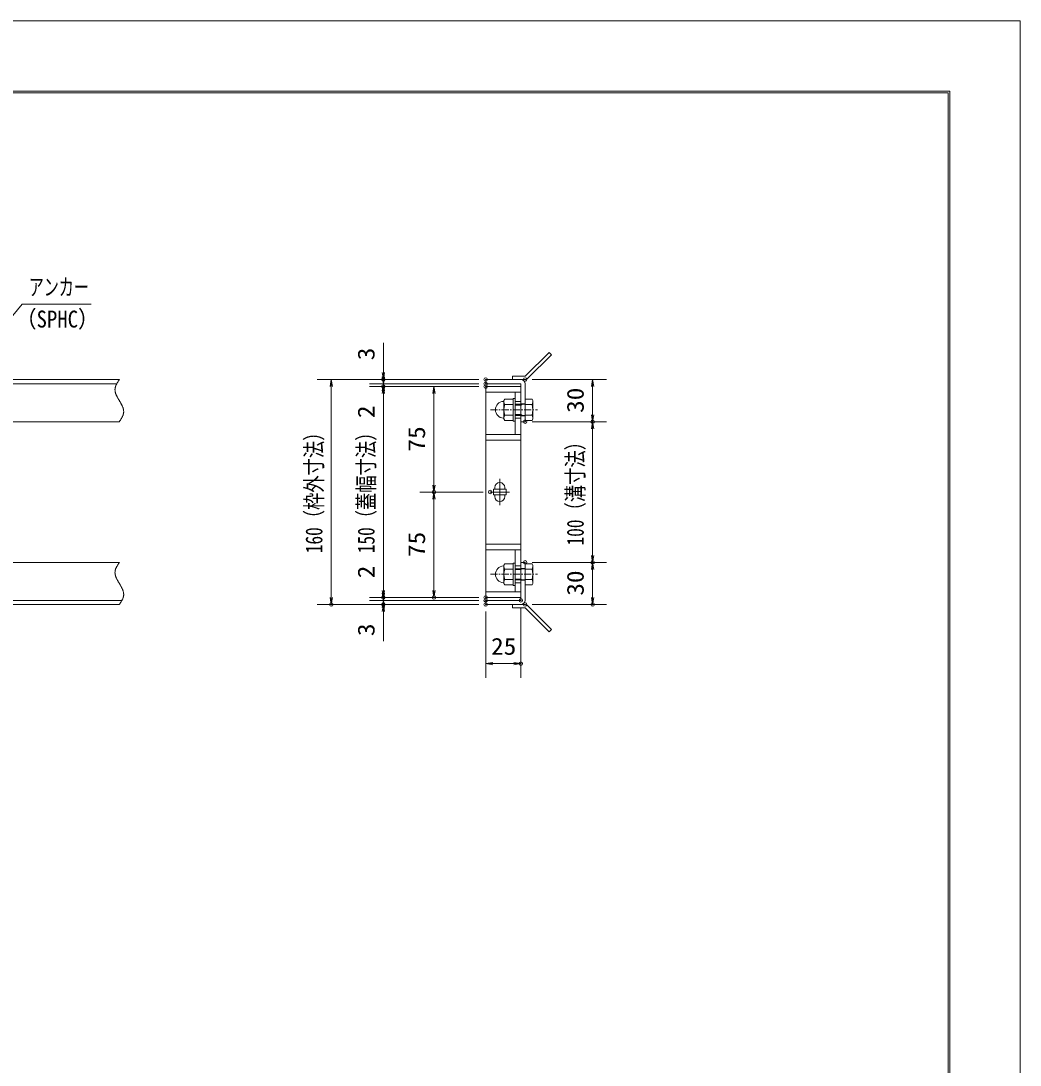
# Model space of a CAD drawing. Units: millimetres, scale not verified. Extents: x -1050 to 1050, y -742 to 742.
# Drawn here: x 340 to 1050, y 0 to 742 of the extents above; entities that cross this region are included whole.
import ezdxf
from ezdxf.enums import TextEntityAlignment as Align

# ---------------------------------------------------------------- set-up
doc = ezdxf.new("R2010")
doc.units = ezdxf.units.MM
doc.header["$LTSCALE"] = 5
doc.header["$PDMODE"] = 32
doc.header["$PDSIZE"] = 2.5
doc.linetypes.add('CHAIN1', pattern=[8, 5, -1, 1, -1])
doc.linetypes.add('DOUBLE_CHAIN1', pattern=[8.8, 5, -1, 0.6, -0.6, 0.6, -1])
for name, color, linetype, lineweight in [('0-0_7-図\u3000枠', 4, 'Continuous', 9), ('0-1_寸法注釈', 2, 'Continuous', 9), ('0-2_0', 2, 'Continuous', 9), ('0-3_DEFPOINTS', 134, 'Continuous', 9), ('0-4_蓋', 5, 'Continuous', 9), ('0-6_想像線', 134, 'DOUBLE_CHAIN1', 9), ('0-7_中心線', 6, 'CHAIN1', 9), ('0-8_締付部品', 7, 'Continuous', 9), ('0-9_枠', 7, 'Continuous', 9), ('0-B_アンカー', 7, 'Continuous', 9)]:
    doc.layers.add(name, color=color, linetype=linetype, lineweight=lineweight)
doc.styles.add('ＭＳ ゴシック', font='')
doc.styles.get('ＭＳ ゴシック').set_extended_font_data('MS Gothic')

# ---------------------------------------------------------------- blocks, each defined once
blk = doc.blocks.new('_OPEN')
at = {"layer": '0-2_0'}
blk.add_line((0, 0), (-5, 0), dxfattribs=at)
blk.add_lwpolyline([(-5, 0.833), (0, 0), (-5, -0.833)], dxfattribs=at)
blk = doc.blocks.new('A$C4F066A7F')
at = {"layer": '0-B_アンカー'}
for p, q in [((0, 96.52), (45.24, 96.52)), ((0, 85.02), (0, 96.52)), ((0, 85.02), (45.24, 85.02)), ((130.26, 0), (45.24, 85.02)), ((138.39, 8.13), (53.37, 93.15)), ((138.39, 8.13), (130.26, 0))]:
    blk.add_line(p, q, dxfattribs=at)
blk.add_arc((45.24, 85.02), 11.5, 45, 90, dxfattribs=at)
blk = doc.blocks.new('A$C6EB770D1')
at = {"layer": '0-B_アンカー'}
for p, q in [((130.257, 96.52), (45.237, 11.5)), ((138.388, 88.388), (53.368, 3.368)), ((138.388, 88.388), (130.257, 96.52)), ((0, 11.5), (45.237, 11.5)), ((0, 11.5), (0, 0)), ((0, 0), (45.237, 0))]:
    blk.add_line(p, q, dxfattribs=at)
blk.add_arc((45.237, 11.5), 11.5, 270, 315, dxfattribs=at)
blk = doc.blocks.new('A$C137235B9')
at = {"layer": '0-8_締付部品'}
for p, q in [((50.87, 77.528), (47.967, 72.5)), ((50.87, 77.528), (80.467, 77.528)), ((80.467, 80), (80.467, 0)), ((88.467, 80), (80.467, 80)), ((88.467, 80), (88.467, 0)), ((123.467, 2.472), (123.467, 77.528)), ((148.064, 77.528), (123.467, 77.528)), ((148.064, 77.528), (150.967, 72.5)), ((47.967, 72.5), (47.967, 7.5)), ((50.87, 58.764), (80.467, 58.764)), ((88.467, 60), (123.467, 60)), ((108.467, 56.615), (88.467, 56.615)), ((114.33, 60), (108.467, 56.615)), ((108.467, 20), (108.467, 60)), ((148.064, 58.764), (123.467, 58.764)), ((150.967, 7.5), (150.967, 72.5)), ((50.87, 2.472), (47.967, 7.5)), ((50.87, 21.236), (80.467, 21.236)), ((50.87, 2.472), (80.467, 2.472)), ((88.467, 0), (80.467, 0)), ((108.467, 23.385), (88.467, 23.385)), ((88.467, 20), (123.467, 20)), ((114.33, 20), (108.467, 23.385)), ((148.064, 21.236), (123.467, 21.236)), ((148.064, 2.472), (123.467, 2.472)), ((148.064, 2.472), (150.967, 7.5))]:
    blk.add_line(p, q, dxfattribs=at)
at = {"layer": '0-8_締付部品', "color": 6, "linetype": 'CHAIN1'}
blk.add_line((0, 40), (167.946, 40), dxfattribs=at)
at = {"layer": '0-8_締付部品'}
for centre, radius, start, end in [((47.967, 40), 30, 92.7294, 267.2706), ((46.467, 71.464), 1.5, 272.7294, 0), ((64.58, 68.146), 16.613, 180, 214.38425), ((110.064, 40), 62.097, 162.41205, 197.58795), ((134.354, 68.146), 16.613, 325.61575, 0), ((88.87, 40), 62.097, 342.41205, 17.58795), ((46.467, 8.536), 1.5, 0, 87.2706), ((64.58, 11.854), 16.613, 145.61575, 180), ((134.354, 11.854), 16.613, 0, 34.38425)]:
    blk.add_arc(centre, radius, start, end, dxfattribs=at)
at = {"layer": '0-9_枠'}
for p, q in [((108.467, 61.25), (123.467, 61.25)), ((108.467, 18.75), (123.467, 18.75))]:
    blk.add_line(p, q, dxfattribs=at)

msp = doc.modelspace()

# ---------------------------------------------------------------- linework, layer by layer
at = {"layer": '0-0_7-図\u3000枠'}
for p in [(-973.75, 691.25), (998.75, -691.25)]:
    msp.add_line(p, (998.75, 691.25), dxfattribs=at)
msp.add_lwpolyline([(-975, 692.5), (1000, 692.5), (1000, -692.5)], dxfattribs=at)
at = {"layer": '0-1_寸法注釈'}
for p, q in [((597.304, 492.475), (597.304, 513.588)), ((597.304, 489.475), (597.304, 494.475)), ((665.063, 487.475), (550.219, 487.475)), ((665.063, 487.475), (587.304, 487.475)), ((665.063, 484.475), (587.304, 484.475)), ((665.063, 484.475), (587.304, 484.475)), ((597.304, 484.475), (597.304, 487.475)), ((597.304, 484.475), (597.304, 482.475)), ((703.11, 487.475), (756.027, 487.475)), ((560.219, 482.475), (560.219, 332.475)), ((665.063, 482.475), (587.304, 482.475)), ((665.063, 482.475), (587.304, 482.475)), ((597.304, 479.475), (597.304, 474.475)), ((597.304, 477.475), (597.304, 456.362)), ((597.304, 477.475), (597.304, 337.475)), ((665.063, 482.475), (623.23, 482.475)), ((633.23, 477.475), (633.23, 412.475)), ((746.027, 482.475), (746.027, 462.475)), ((703.11, 457.475), (756.027, 457.475)), ((703.11, 457.475), (756.027, 457.475)), ((746.027, 452.475), (746.027, 362.475)), ((668.253, 407.475), (623.23, 407.475)), ((668.253, 407.475), (623.23, 407.475)), ((633.23, 402.475), (633.23, 337.475)), ((597.304, 337.475), (597.304, 358.588)), ((703.063, 357.475), (756.027, 357.475)), ((703.063, 357.475), (756.027, 357.475)), ((746.027, 352.475), (746.027, 332.475)), ((597.304, 335.475), (597.304, 340.475)), ((665.063, 327.475), (550.219, 327.475)), ((665.063, 332.475), (587.304, 332.475)), ((665.063, 332.475), (587.304, 332.475)), ((665.063, 330.475), (587.304, 330.475)), ((665.063, 330.475), (587.304, 330.475)), ((665.063, 327.475), (587.304, 327.475)), ((597.304, 330.475), (597.304, 332.475)), ((597.304, 330.475), (597.304, 327.475)), ((665.063, 332.475), (623.23, 332.475)), ((703.11, 327.475), (756.027, 327.475)), ((597.304, 325.475), (597.304, 320.475)), ((597.304, 322.475), (597.304, 301.362)), ((670.063, 322.475), (670.063, 275.482)), ((695.063, 325.475), (695.063, 275.482)), ((675.063, 285.482), (690.063, 285.482))]:
    msp.add_line(p, q, dxfattribs=at)
msp.add_lwpolyline([(389.478, 540.968), (340.425, 540.968), (312.702, 507.538)], dxfattribs=at)
at = {"layer": '0-3_DEFPOINTS'}
msp.add_lwpolyline([(-1050, -742.5), (-1050, 742.5), (1050, 742.5), (1050, -742.5)], close=True, dxfattribs=at)
for p in [(597.304, 487.475), (597.304, 482.475), (670.063, 487.475), (670.063, 484.475), (670.063, 482.475), (670.063, 482.475), (698.11, 487.475), (698.11, 457.475), (746.027, 457.475), (633.23, 407.475), (673.253, 407.475), (698.063, 357.475), (746.027, 357.475), (560.219, 327.475), (597.304, 332.475), (597.304, 327.475), (633.23, 332.475), (670.063, 332.475), (670.063, 332.475), (670.063, 330.475), (670.063, 327.475), (670.063, 327.475), (695.063, 330.475), (698.11, 327.475), (746.027, 327.475), (695.063, 285.482)]:
    msp.add_point(p, dxfattribs=at)
at = {"layer": '0-4_蓋'}
for p, q in [((670.063, 482.475), (670.063, 332.475)), ((670.063, 482.475), (695.063, 482.475)), ((695.063, 478.475), (670.063, 478.475)), ((691.063, 478.475), (691.063, 471.978)), ((695.063, 482.475), (695.063, 471.978)), ((695.063, 471.978), (691.063, 471.978)), ((691.063, 459.978), (695.063, 459.978)), ((691.063, 459.978), (691.063, 448.475)), ((695.063, 459.978), (695.063, 354.972)), ((670.063, 448.475), (695.063, 448.475)), ((670.063, 444.475), (695.063, 444.475)), ((675.563, 409.475), (675.563, 405.475)), ((684.563, 409.475), (675.563, 409.475)), ((676.563, 410.725), (676.563, 409.475)), ((683.563, 410.725), (683.563, 409.475)), ((684.563, 409.475), (684.563, 405.475)), ((684.563, 405.475), (675.563, 405.475)), ((676.563, 405.475), (676.563, 404.225)), ((683.563, 405.475), (683.563, 404.225)), ((670.063, 370.475), (695.063, 370.475)), ((670.063, 366.475), (695.063, 366.475)), ((691.063, 354.972), (691.063, 366.475)), ((691.063, 354.972), (695.063, 354.972)), ((695.063, 342.972), (691.063, 342.972)), ((691.063, 336.475), (691.063, 342.972)), ((695.063, 332.475), (695.063, 342.972)), ((695.063, 336.475), (670.063, 336.475)), ((670.063, 332.475), (695.063, 332.475))]:
    msp.add_line(p, q, dxfattribs=at)
for centre, start, end in [((680.063, 410.725), 0, 180), ((680.063, 404.225), 180, 0)]:
    msp.add_arc(centre, 3.5, start, end, dxfattribs=at)
at = {"layer": '0-4_蓋', "color": 7}
for p in [(670.063, 482.475), (670.063, 332.475)]:
    msp.add_point(p, dxfattribs=at)
at = {"layer": '0-6_想像線'}
for points in [[(409.55, 487.475), (409.359, 487.182), (409.169, 486.888), (408.98, 486.595), (408.792, 486.301), (408.608, 486.007), (408.427, 485.714), (408.249, 485.42), (408.076, 485.126), (407.909, 484.831), (407.747, 484.537), (407.592, 484.242), (407.443, 483.947), (407.303, 483.652), (407.171, 483.357), (407.048, 483.061), (406.935, 482.765), (406.832, 482.468), (406.741, 482.172), (406.661, 481.874), (406.593, 481.577), (406.538, 481.279), (406.497, 480.98), (406.47, 480.681), (406.458, 480.381), (406.46, 480.081), (406.476, 479.781), (406.505, 479.48), (406.547, 479.178), (406.601, 478.876), (406.666, 478.574), (406.743, 478.272), (406.829, 477.969), (406.926, 477.665), (407.032, 477.362), (407.147, 477.058), (407.27, 476.753), (407.401, 476.449), (407.538, 476.144), (407.683, 475.839)], [(407.683, 475.839), (407.833, 475.534), (407.989, 475.229), (408.15, 474.923), (408.316, 474.617), (408.485, 474.312), (408.657, 474.006), (408.833, 473.7), (409.01, 473.394), (409.189, 473.087), (409.369, 472.781), (409.55, 472.475)], [(411.417, 469.111), (411.267, 469.416), (411.111, 469.721), (410.95, 470.027), (410.784, 470.333), (410.615, 470.638), (410.443, 470.944), (410.267, 471.25), (410.09, 471.556), (409.911, 471.863), (409.731, 472.169), (409.55, 472.475)], [(409.55, 457.475), (409.741, 457.768), (409.931, 458.062), (410.12, 458.355), (410.308, 458.649), (410.492, 458.943), (410.673, 459.236), (410.851, 459.53), (411.024, 459.824), (411.191, 460.119), (411.353, 460.413), (411.508, 460.708), (411.657, 461.003), (411.797, 461.298), (411.929, 461.593), (412.052, 461.889), (412.165, 462.185), (412.268, 462.481), (412.359, 462.778), (412.439, 463.076), (412.507, 463.373), (412.562, 463.671), (412.603, 463.97), (412.63, 464.269), (412.642, 464.569), (412.64, 464.869), (412.624, 465.169), (412.595, 465.47), (412.553, 465.772), (412.499, 466.074), (412.434, 466.376), (412.357, 466.678), (412.271, 466.981), (412.174, 467.285), (412.068, 467.588), (411.953, 467.892), (411.83, 468.197), (411.699, 468.501), (411.562, 468.806), (411.417, 469.111)], [(409.55, 357.475), (409.359, 357.182), (409.169, 356.888), (408.98, 356.595), (408.792, 356.301), (408.608, 356.007), (408.427, 355.714), (408.249, 355.42), (408.076, 355.126), (407.909, 354.831), (407.747, 354.537), (407.592, 354.242), (407.443, 353.947), (407.303, 353.652), (407.171, 353.357), (407.048, 353.061), (406.935, 352.765), (406.832, 352.468), (406.741, 352.172), (406.661, 351.874), (406.593, 351.577), (406.538, 351.279), (406.497, 350.98), (406.47, 350.681), (406.458, 350.381), (406.46, 350.081), (406.476, 349.781), (406.505, 349.48), (406.547, 349.178), (406.601, 348.876), (406.666, 348.574), (406.743, 348.272), (406.829, 347.969), (406.926, 347.665), (407.032, 347.362), (407.147, 347.058), (407.27, 346.753), (407.401, 346.449), (407.538, 346.144), (407.683, 345.839)], [(407.683, 345.839), (407.833, 345.534), (407.989, 345.229), (408.15, 344.923), (408.316, 344.617), (408.485, 344.312), (408.657, 344.006), (408.833, 343.7), (409.01, 343.394), (409.189, 343.087), (409.369, 342.781), (409.55, 342.475)], [(411.417, 339.111), (411.267, 339.416), (411.111, 339.721), (410.95, 340.027), (410.784, 340.333), (410.615, 340.638), (410.443, 340.944), (410.267, 341.25), (410.09, 341.556), (409.911, 341.863), (409.731, 342.169), (409.55, 342.475)], [(409.55, 327.475), (409.741, 327.768), (409.931, 328.062), (410.12, 328.355), (410.308, 328.649), (410.492, 328.943), (410.673, 329.236), (410.851, 329.53), (411.024, 329.824), (411.191, 330.119), (411.353, 330.413), (411.508, 330.708), (411.657, 331.003), (411.797, 331.298), (411.929, 331.593), (412.052, 331.889), (412.165, 332.185), (412.268, 332.481), (412.359, 332.778), (412.439, 333.076), (412.507, 333.373), (412.562, 333.671), (412.603, 333.97), (412.63, 334.269), (412.642, 334.569), (412.64, 334.869), (412.624, 335.169), (412.595, 335.47), (412.553, 335.772), (412.499, 336.074), (412.434, 336.376), (412.357, 336.678), (412.271, 336.981), (412.174, 337.285), (412.068, 337.588), (411.953, 337.892), (411.83, 338.197), (411.699, 338.501), (411.562, 338.806), (411.417, 339.111)]]:
    msp.add_lwpolyline(points, dxfattribs=at)
at = {"layer": '0-7_中心線'}
for p, q in [((680.063, 416.775), (680.063, 398.175)), ((686.872, 407.475), (673.253, 407.475))]:
    msp.add_line(p, q, dxfattribs=at)
at = {"layer": '0-9_枠'}
for p, q in [((-795.45, 487.475), (409.55, 487.475)), ((-792.45, 484.475), (407.714, 484.475)), ((670.063, 487.475), (695.063, 487.475)), ((670.063, 484.475), (670.063, 487.475)), ((695.063, 484.475), (670.063, 484.475)), ((695.063, 457.475), (695.063, 484.475)), ((698.063, 457.475), (698.063, 484.475)), ((204.55, 457.475), (409.55, 457.475)), ((695.063, 457.475), (698.063, 457.475)), ((204.55, 357.475), (409.55, 357.475)), ((695.063, 357.475), (695.063, 330.475)), ((695.063, 357.475), (698.063, 357.475)), ((698.063, 357.475), (698.063, 330.475)), ((-795.45, 327.475), (409.55, 327.475)), ((-792.45, 330.475), (411.386, 330.475)), ((695.063, 330.475), (670.063, 330.475)), ((670.063, 330.475), (670.063, 327.475)), ((670.063, 327.475), (695.063, 327.475))]:
    msp.add_line(p, q, dxfattribs=at)
for centre, start, end in [((695.063, 484.475), 0, 90), ((695.063, 330.475), 270, 0)]:
    msp.add_arc(centre, 3, start, end, dxfattribs=at)

# ---------------------------------------------------------------- block references
at = {"layer": '0-1_寸法注釈'}
for p, rotation in [((597.304, 487.475), 270), ((560.219, 487.475), 90), ((597.304, 484.475), 270), ((597.304, 484.475), 90), ((746.027, 487.475), 90), ((597.304, 482.475), 90), ((597.304, 482.475), 90), ((633.23, 482.475), 90), ((746.027, 457.475), 270), ((746.027, 457.475), 90), ((633.23, 407.475), 270), ((633.23, 407.475), 90), ((746.027, 357.475), 270), ((746.027, 357.475), 90), ((597.304, 332.475), 270), ((597.304, 332.475), 270), ((597.304, 330.475), 270), ((633.23, 332.475), 270), ((560.219, 327.475), 270), ((597.304, 330.475), 90), ((597.304, 327.475), 90), ((746.027, 327.475), 270), ((670.063, 285.482), 180)]:
    msp.add_blockref('_OPEN', p, dxfattribs=dict(at, rotation=rotation))
msp.add_blockref('_OPEN', (695.063, 285.482), dxfattribs=at)
at = {"layer": '0-8_締付部品', "xscale": 0.2, "yscale": 0.2}
for p in [(673.369, 457.975), (673.369, 340.975)]:
    msp.add_blockref('A$C137235B9', p, dxfattribs=at)
at = {"layer": '0-B_アンカー', "xscale": 0.2, "yscale": 0.2}
for name, p in [('A$C6EB770D1', (689.063, 487.475)), ('A$C4F066A7F', (689.063, 308.171))]:
    msp.add_blockref(name, p, dxfattribs=at)

# ---------------------------------------------------------------- texts
at = {"layer": '0-1_寸法注釈', "color": 7, "style": 'ＭＳ ゴシック'}
for s, height, width, p in [('アンカー', 12.02, 0.65, (345.202, 543.655)), ('（SPHC）', 12.03, 0.9, (335.929, 520.865)), ('25', 12.02, 1.1, (673.829, 288.169))]:
    msp.add_text(s, height=height, dxfattribs=dict(at, width=width)).set_placement(p, align=Align.BOTTOM_LEFT)
for s, height, width, p in [('3', 12.02, 1.1, (594.617, 501.165)), ('30', 12.02, 1.1, (743.34, 463.742)), ('2', 12.02, 1.1, (594.617, 460.052)), ('75', 12.02, 1.1, (630.543, 436.242)), ('160（枠外寸法）', 12.02, 0.75, (557.532, 364.027)), ('150（蓋幅寸法）', 12.02, 0.75, (594.617, 364.027)), ('100（溝寸法）', 12.03, 0.75, (743.34, 369.529)), ('75', 12.02, 1.1, (630.543, 361.242)), ('2', 12.02, 1.1, (594.617, 346.165)), ('30', 12.02, 1.1, (743.34, 333.742)), ('3', 12.02, 1.1, (594.617, 305.052))]:
    msp.add_text(s, height=height, rotation=90, dxfattribs=dict(at, width=width)).set_placement(p, align=Align.BOTTOM_LEFT)

doc.saveas('drawing.dxf')
